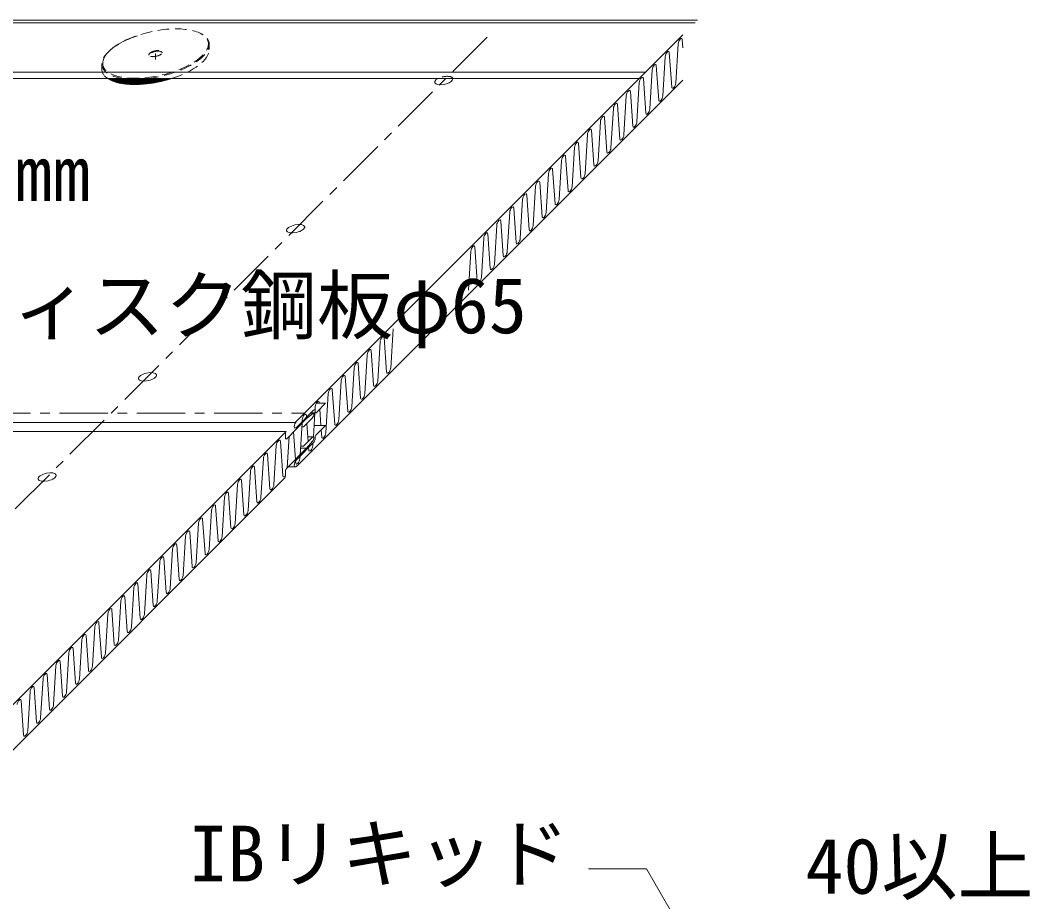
# Model space of a CAD drawing. Units: millimetres, scale not verified. Extents: x -840 to 840, y -594 to 594.
# Drawn here: x 51.8 to 260.6, y 149.1 to 331.5 of the extents above; entities that cross this region are included whole.
import ezdxf
from ezdxf.enums import TextEntityAlignment as Align

# ---------------------------------------------------------------- set-up
doc = ezdxf.new("R2010")
doc.units = ezdxf.units.MM
doc.header["$LTSCALE"] = 2
doc.linetypes.add('CHAIN1', pattern=[8, 5, -1, 1, -1])
doc.linetypes.add('DASHED1', pattern=[1.8, 1.2, -0.6])
for name, color, linetype, lineweight in [('0-2_文字', 5, 'Continuous', 9), ('0-6_寸法線', 7, 'Continuous', 9), ('0-8_中心線', 2, 'CHAIN1', 9), ('0-9_断熱材', 4, 'Continuous', 9), ('0-B_部材(ﾋﾞｽ類)', 7, 'Continuous', 9), ('0-C_IBｼｰﾄ', 7, 'Continuous', 9), ('0-E_部材(積層鋼板)', 4, 'Continuous', 9)]:
    doc.layers.add(name, color=color, linetype=linetype, lineweight=lineweight)
doc.styles.add('ＭＳ ゴシック', font='')
doc.styles.get('ＭＳ ゴシック').set_extended_font_data('MS Gothic')

msp = doc.modelspace()

# ---------------------------------------------------------------- linework, layer by layer
at = {"layer": '0-6_寸法線'}
msp.add_lwpolyline([(206.606, 112.226), (181.381, 155.918), (169.381, 155.918)], dxfattribs=at)
at = {"layer": '0-8_中心線'}
for p, q in [((-96.254, 83.309), (148.876, 328.439)), ((79.829, 323.392), (79.829, 324.592)), ((-596.043, 250.186), (110.623, 250.186))]:
    msp.add_line(p, q, dxfattribs=at)
at = {"layer": '0-9_断熱材', "color": 7}
for p, q in [((108.738, 248.301), (188.876, 328.439)), ((109.038, 239.268), (188.876, 319.106)), ((112.508, 250.801), (109.047, 247.306)), ((112.832, 250.462), (112.832, 250.729)), ((114.995, 252.247), (113.078, 252.247)), ((114.995, 252.247), (113.157, 250.39)), ((110.42, 247.356), (112.234, 249.188)), ((112.455, 250.174), (111.887, 250.174)), ((112.951, 250.273), (111.985, 250.273)), ((-61.148, 246.415), (106.852, 246.415)), ((-59.262, 248.301), (108.738, 248.301)), ((26.713, 166.276), (106.852, 246.415)), ((110.42, 247.356), (110.081, 247.356)), ((106.743, 244.976), (106.743, 245.909)), ((112.234, 245.188), (110.42, 243.356)), ((112.455, 245.314), (111.327, 245.314)), ((112.832, 244.832), (112.832, 245.139)), ((109.047, 240.61), (112.508, 244.105)), ((111.064, 242.939), (109.814, 242.939)), ((110.42, 243.356), (109.839, 243.356)), ((106.743, 237.336), (106.743, 238.309)), ((108.703, 239.081), (107.244, 239.081)), ((27.014, 157.243), (106.451, 236.681))]:
    msp.add_line(p, q, dxfattribs=at)
at = {"layer": '0-9_断熱材'}
for p, q in [((187.422, 318.503), (187.914, 326.62)), ((188.76, 327.481), (188.876, 325.792)), ((184.742, 315.822), (185.233, 323.94)), ((186.079, 324.8), (186.575, 317.642)), ((183.399, 322.12), (183.894, 314.962)), ((182.061, 313.142), (182.553, 321.259)), ((179.382, 310.462), (179.874, 318.579)), ((180.72, 319.439), (181.215, 312.281)), ((176.702, 307.781), (177.193, 315.898)), ((178.039, 316.759), (178.535, 309.601)), ((174.021, 305.101), (174.513, 313.218)), ((175.359, 314.079), (175.855, 306.921)), ((172.679, 311.398), (173.174, 304.24)), ((171.341, 302.421), (171.833, 310.538)), ((168.661, 299.74), (169.152, 307.857)), ((169.998, 308.718), (170.494, 301.56)), ((165.98, 297.06), (166.472, 305.177)), ((167.318, 306.038), (167.814, 298.88)), ((164.638, 303.357), (165.133, 296.199)), ((161.958, 300.677), (162.454, 293.519)), ((163.3, 294.38), (163.792, 302.497)), ((160.621, 291.699), (161.113, 299.816)), ((157.941, 289.019), (158.432, 297.136)), ((159.278, 297.997), (159.774, 290.839)), ((155.26, 286.339), (155.752, 294.456)), ((156.598, 295.316), (157.093, 288.158)), ((153.917, 292.636), (154.413, 285.478)), ((152.58, 283.658), (153.071, 291.775)), ((149.9, 280.978), (150.391, 289.095)), ((151.237, 289.956), (151.733, 282.798)), ((147.219, 278.297), (147.711, 286.415)), ((148.557, 287.275), (149.052, 280.117)), ((145.878, 284.595), (146.373, 277.437)), ((144.54, 275.617), (145.032, 283.734)), ((128.459, 259.535), (128.951, 267.652)), ((127.116, 265.832), (127.612, 258.674)), ((124.436, 263.152), (124.932, 255.994)), ((125.779, 256.855), (126.27, 264.972)), ((123.098, 254.174), (123.59, 262.291)), ((120.418, 251.494), (120.91, 259.611)), ((121.756, 260.472), (122.251, 253.314)), ((117.738, 248.814), (118.229, 256.931)), ((119.075, 257.791), (119.571, 250.633)), ((116.395, 255.111), (116.891, 247.953)), ((115.057, 246.133), (115.549, 254.25)), ((112.811, 250.85), (112.854, 251.563)), ((113.7, 252.423), (113.712, 252.247)), ((113.796, 251.036), (114.028, 247.684)), ((110.146, 248.416), (110.174, 248.882)), ((111.02, 249.743), (111.049, 249.328)), ((112.476, 245.312), (112.776, 250.273)), ((109.733, 241.595), (110.128, 248.128)), ((111.135, 248.078), (111.394, 244.339)), ((114.092, 246.771), (114.196, 245.265)), ((105.659, 244.382), (106.155, 237.224)), ((107.051, 238.886), (107.446, 245.419)), ((108.388, 246.37), (108.784, 240.637)), ((104.322, 235.405), (104.813, 243.522)), ((111.482, 243.069), (111.516, 242.585)), ((112.363, 243.446), (112.396, 243.992)), ((101.641, 232.724), (102.133, 240.841)), ((102.979, 241.702), (103.474, 234.544)), ((108.808, 240.3), (108.835, 239.905)), ((109.682, 240.765), (109.714, 241.283)), ((98.961, 230.044), (99.453, 238.161)), ((100.298, 239.022), (100.794, 231.864)), ((97.618, 236.341), (98.114, 229.183)), ((96.281, 227.364), (96.772, 235.481)), ((93.6, 224.683), (94.092, 232.8)), ((94.938, 233.661), (95.433, 226.503)), ((90.92, 222.003), (91.411, 230.12)), ((92.257, 230.981), (92.753, 223.822)), ((89.577, 228.3), (90.073, 221.142)), ((86.897, 225.62), (87.392, 218.462)), ((88.239, 219.322), (88.731, 227.44)), ((85.559, 216.642), (86.051, 224.759)), ((82.879, 213.962), (83.37, 222.079)), ((84.216, 222.939), (84.712, 215.781)), ((80.198, 211.281), (80.69, 219.398)), ((81.536, 220.259), (82.032, 213.101)), ((78.856, 217.579), (79.351, 210.421)), ((77.518, 208.601), (78.01, 216.718)), ((74.838, 205.921), (75.329, 214.038)), ((76.175, 214.898), (76.671, 207.74)), ((72.157, 203.24), (72.649, 211.357)), ((73.495, 212.218), (73.991, 205.06)), ((70.815, 209.538), (71.31, 202.38)), ((68.134, 206.857), (68.63, 199.699)), ((69.477, 200.56), (69.969, 208.677)), ((66.797, 197.88), (67.288, 205.997)), ((64.116, 195.199), (64.608, 203.316)), ((65.454, 204.177), (65.949, 197.019)), ((61.436, 192.519), (61.928, 200.636)), ((62.773, 201.497), (63.269, 194.339)), ((60.093, 198.816), (60.589, 191.658)), ((58.756, 189.839), (59.247, 197.956)), ((56.075, 187.158), (56.567, 195.275)), ((57.413, 196.136), (57.908, 188.978)), ((53.395, 184.478), (53.886, 192.595)), ((54.732, 193.456), (55.228, 186.298)), ((52.052, 190.775), (52.548, 183.617))]:
    msp.add_line(p, q, dxfattribs=at)
at = {"layer": '0-9_断熱材', "color": 7}
for points in [[(112.283, 250.093), (111.069, 249.078), (106.959, 244.927)], [(113.124, 245.794), (114.995, 247.684), (112.619, 247.684)], [(106.959, 238.794), (111.069, 242.944), (112.283, 244.381)]]:
    msp.add_lwpolyline(points, dxfattribs=at)
at = {"layer": '0-9_断熱材'}
for centre, major_axis, end_param in [((188.337, 326.971), (-0.302, -0.729), 5.3772491), ((185.657, 324.291), (-0.302, -0.729), 5.3772491), ((182.977, 321.61), (-0.302, -0.729), 5.3772491), ((180.297, 318.93), (-0.302, -0.729), 5.3772491), ((186.997, 318.152), (0.302, 0.729), 5.3772491), ((177.617, 316.25), (-0.302, -0.729), 5.3772491), ((184.317, 315.471), (0.302, 0.729), 5.3772491), ((174.937, 313.569), (-0.302, -0.729), 5.3772491), ((172.256, 310.889), (-0.302, -0.729), 5.3772491), ((181.638, 312.791), (0.302, 0.729), 5.3772491), ((169.576, 308.208), (-0.302, -0.729), 5.3772491), ((178.957, 310.111), (0.302, 0.729), 5.3772491), ((176.277, 307.43), (0.302, 0.729), 5.3772491), ((166.896, 305.528), (-0.302, -0.729), 5.3772491), ((173.597, 304.75), (0.302, 0.729), 5.3772491), ((164.215, 302.848), (-0.302, -0.729), 5.3772491), ((161.536, 300.167), (-0.302, -0.729), 5.3772491), ((170.916, 302.07), (0.302, 0.729), 5.3772491), ((168.236, 299.389), (0.302, 0.729), 5.3772491), ((158.856, 297.487), (-0.302, -0.729), 5.3772491), ((165.556, 296.709), (0.302, 0.729), 5.3772491), ((156.175, 294.807), (-0.302, -0.729), 5.3772491), ((153.495, 292.126), (-0.302, -0.729), 5.3772491), ((162.876, 294.029), (0.302, 0.729), 5.3772491), ((150.815, 289.446), (-0.302, -0.729), 5.3772491), ((160.196, 291.348), (0.302, 0.729), 5.3772491), ((157.516, 288.668), (0.302, 0.729), 5.3772491), ((148.134, 286.766), (-0.302, -0.729), 5.3772491), ((154.835, 285.987), (0.302, 0.729), 5.3772491), ((145.455, 284.085), (-0.302, -0.729), 5.3772491), ((152.155, 283.307), (0.302, 0.729), 5.3772491), ((149.475, 280.627), (0.302, 0.729), 5.3772491), ((146.795, 277.946), (0.302, 0.729), 5.3772491), ((126.694, 265.323), (-0.302, -0.729), 5.3772491), ((124.014, 262.642), (-0.302, -0.729), 5.3772491), ((121.333, 259.962), (-0.302, -0.729), 5.3772491), ((128.034, 259.184), (0.302, 0.729), 5.3772491), ((118.653, 257.282), (-0.302, -0.729), 5.3772491), ((125.354, 256.504), (0.302, 0.729), 5.3772491), ((115.973, 254.601), (-0.302, -0.729), 5.3772491), ((113.278, 251.914), (-0.302, -0.729), 5.3772491), ((122.674, 253.823), (0.302, 0.729), 5.3772491), ((119.993, 251.143), (0.302, 0.729), 5.3772491), ((110.598, 249.233), (-0.302, -0.729), 5.3772491), ((117.313, 248.462), (0.302, 0.729), 5.3772491), ((105.237, 243.873), (-0.302, -0.729), 5.3772491), ((114.618, 245.775), (0.302, 0.729), 5.3772491), ((111.938, 243.095), (0.302, 0.729), 5.3772491), ((102.557, 241.192), (-0.302, -0.729), 5.3772491), ((109.257, 240.414), (0.302, 0.729), 5.3772491), ((99.876, 238.512), (-0.302, -0.729), 5.3772491), ((97.196, 235.832), (-0.302, -0.729), 5.3772491), ((106.577, 237.734), (0.302, 0.729), 4.3258988), ((94.515, 233.151), (-0.302, -0.729), 5.3772491), ((103.897, 235.053), (0.302, 0.729), 5.3772491), ((101.216, 232.373), (0.302, 0.729), 5.3772491), ((91.835, 230.471), (-0.302, -0.729), 5.3772491), ((98.536, 229.693), (0.302, 0.729), 5.3772491), ((89.155, 227.791), (-0.302, -0.729), 5.3772491), ((86.474, 225.11), (-0.302, -0.729), 5.3772491), ((95.856, 227.012), (0.302, 0.729), 5.3772491), ((93.175, 224.332), (0.302, 0.729), 5.3772491), ((83.794, 222.43), (-0.302, -0.729), 5.3772491), ((90.495, 221.652), (0.302, 0.729), 5.3772491), ((81.114, 219.75), (-0.302, -0.729), 5.3772491), ((87.815, 218.971), (0.302, 0.729), 5.3772491), ((78.433, 217.069), (-0.302, -0.729), 5.3772491), ((75.753, 214.389), (-0.302, -0.729), 5.3772491), ((85.134, 216.291), (0.302, 0.729), 5.3772491), ((82.454, 213.611), (0.302, 0.729), 5.3772491), ((73.073, 211.708), (-0.302, -0.729), 5.3772491), ((79.774, 210.93), (0.302, 0.729), 5.3772491), ((70.392, 209.028), (-0.302, -0.729), 5.3772491), ((67.712, 206.348), (-0.302, -0.729), 5.3772491), ((77.093, 208.25), (0.302, 0.729), 5.3772491), ((74.413, 205.57), (0.302, 0.729), 5.3772491), ((65.032, 203.667), (-0.302, -0.729), 5.3772491), ((71.732, 202.889), (0.302, 0.729), 5.3772491), ((62.351, 200.987), (-0.302, -0.729), 5.3772491), ((69.052, 200.209), (0.302, 0.729), 5.3772491), ((59.671, 198.307), (-0.302, -0.729), 5.3772491), ((56.99, 195.626), (-0.302, -0.729), 5.3772491), ((66.372, 197.529), (0.302, 0.729), 5.3772491), ((63.691, 194.848), (0.302, 0.729), 5.3772491), ((54.31, 192.946), (-0.302, -0.729), 5.3772491), ((61.011, 192.168), (0.302, 0.729), 5.3772491), ((51.63, 190.266), (-0.302, -0.729), 5.3772491), ((58.331, 189.487), (0.302, 0.729), 5.3772491), ((55.65, 186.807), (0.302, 0.729), 5.3772491), ((52.97, 184.127), (0.302, 0.729), 5.3772491)]:
    msp.add_ellipse(centre, major_axis=major_axis, ratio=0.414214, start_param=2.5013292, end_param=end_param, dxfattribs=at)
at = {"layer": '0-9_断熱材', "color": 7}
for centre, major_axis, start_param, end_param in [((112.508, 250.401), (0.251, 0.507), 6.2831388, 7.1676712), ((112.508, 250.401), (0.251, 0.507), 5.5968749, 6.2831388), ((109.047, 247.943), (0.418, 0.845), 0.8844859, 2.4552822), ((112.234, 249.618), (0.27, 0.545), 4.0261082, 5.5968749), ((112.234, 249.618), (0.27, 0.545), 6.2831383, 7.0275908), ((112.234, 249.618), (0.27, 0.545), 5.5968749, 6.2831383), ((113.157, 250.79), (0.251, 0.507), 2.4552822, 3.1415462), ((113.157, 250.79), (0.251, 0.507), 3.1415462, 4.0260786), ((109.047, 247.973), (0.418, 0.845), 2.4552822, 3.1415462), ((109.047, 247.973), (0.418, 0.845), 3.1415462, 4.0260786), ((106.418, 245.581), (0.251, 0.507), 6.2831388, 7.1676712), ((106.418, 245.581), (0.251, 0.507), 5.5968749, 6.2831388), ((106.959, 245.194), (0.167, 0.338), 2.4552822, 3.1415462), ((106.959, 245.194), (0.167, 0.338), 3.1415462, 4.0260786), ((112.234, 244.757), (0.27, 0.545), 6.2831388, 7.1676416), ((112.234, 244.757), (0.27, 0.545), 4.166159, 5.5968749), ((112.234, 244.757), (0.27, 0.545), 5.5968749, 6.2831388), ((112.508, 244.505), (0.251, 0.507), 4.0260786, 5.5968749), ((113.124, 245.434), (0.226, 0.456), 0.8844859, 2.4552822), ((109.047, 239.943), (0.418, 0.845), 0.8844859, 2.4552822), ((106.959, 238.527), (0.167, 0.338), 0.8844859, 2.4552822), ((109.047, 239.943), (0.418, 0.845), 2.4552822, 3.1415462), ((109.047, 239.943), (0.418, 0.845), 3.1415462, 4.0260786), ((106.451, 237.041), (0.226, 0.456), 4.0260786, 5.5968749)]:
    msp.add_ellipse(centre, major_axis=major_axis, ratio=0.40558, start_param=start_param, end_param=end_param, dxfattribs=at)
at = {"layer": '0-B_部材(ﾋﾞｽ類)', "color": 134, "linetype": 'DASHED1'}
msp.add_ellipse((139.448, 319.011), major_axis=(-1.871, -0.415), ratio=0.414214, start_param=3.130421, end_param=5.3115096, dxfattribs=at)
at = {"layer": '0-B_部材(ﾋﾞｽ類)'}
msp.add_ellipse((139.448, 319.011), major_axis=(-1.871, -0.415), ratio=0.414214, start_param=5.3115096, end_param=9.4136063, dxfattribs=at)
for centre in [(108.807, 288.37), (78.166, 257.729), (57.424, 236.987)]:
    msp.add_ellipse(centre, major_axis=(-1.871, -0.415), ratio=0.414214, dxfattribs=at)
at = {"layer": '0-C_IBｼｰﾄ'}
for p, q in [((191.938, 331.501), (-514.728, 331.501)), ((191.41, 330.973), (-75.124, 330.973)), ((181.188, 320.751), (-85.346, 320.751)), ((179.854, 319.417), (-86.115, 319.417))]:
    msp.add_line(p, q, dxfattribs=at)
at = {"layer": '0-E_部材(積層鋼板)', "color": 134, "linetype": 'DASHED1'}
for p, q in [((90.935, 326.481), (90.935, 325.414)), ((68.732, 322.437), (68.732, 321.371))]:
    msp.add_line(p, q, dxfattribs=at)
at = {"layer": '0-E_部材(積層鋼板)'}
for p, q in [((73.182, 319.417), (69.944, 319.417)), ((70.024, 319.367), (70.074, 319.417)), ((70.186, 319.269), (70.037, 319.417)), ((70.141, 319.295), (70.263, 319.417)), ((70.577, 319.066), (70.226, 319.417)), ((70.261, 319.227), (70.452, 319.417)), ((70.384, 319.161), (70.64, 319.417)), ((70.91, 318.922), (70.414, 319.417)), ((70.509, 319.098), (70.829, 319.417)), ((71.211, 318.809), (70.603, 319.417)), ((70.638, 319.038), (71.017, 319.417)), ((70.769, 318.98), (71.206, 319.417)), ((71.493, 318.716), (70.791, 319.417)), ((70.902, 318.925), (71.394, 319.417)), ((71.758, 318.639), (70.98, 319.417)), ((71.038, 318.872), (71.583, 319.417)), ((72.013, 318.573), (71.169, 319.417)), ((71.176, 318.821), (71.772, 319.417)), ((71.316, 318.773), (71.96, 319.417)), ((72.259, 318.515), (71.357, 319.417)), ((71.458, 318.727), (72.149, 319.417)), ((72.497, 318.466), (71.546, 319.417)), ((71.603, 318.683), (72.337, 319.417)), ((72.729, 318.423), (71.734, 319.417)), ((71.75, 318.642), (72.526, 319.417)), ((71.899, 318.602), (72.714, 319.417)), ((72.955, 318.385), (71.923, 319.417)), ((72.049, 318.564), (72.903, 319.417)), ((73.177, 318.352), (72.111, 319.417)), ((72.203, 318.528), (73.091, 319.417)), ((73.394, 318.323), (72.3, 319.417)), ((72.357, 318.495), (73.269, 319.406)), ((73.608, 318.298), (72.489, 319.417)), ((72.514, 318.463), (73.436, 319.384)), ((72.672, 318.433), (73.604, 319.365)), ((73.818, 318.276), (72.677, 319.417)), ((72.833, 318.405), (73.775, 319.347)), ((74.025, 318.258), (72.866, 319.417)), ((72.996, 318.379), (73.948, 319.331)), ((74.229, 318.242), (73.054, 319.417)), ((73.16, 318.354), (74.122, 319.317)), ((74.431, 318.23), (73.252, 319.408)), ((73.325, 318.331), (74.298, 319.304)), ((74.63, 318.219), (73.468, 319.381)), ((73.494, 318.311), (74.476, 319.294)), ((73.663, 318.292), (74.656, 319.285)), ((74.826, 318.211), (73.681, 319.357)), ((73.834, 318.275), (74.837, 319.277)), ((75.021, 318.205), (73.89, 319.336)), ((74.007, 318.259), (75.02, 319.271)), ((75.213, 318.201), (74.096, 319.319)), ((74.183, 318.246), (75.205, 319.268)), ((75.404, 318.199), (74.299, 319.304)), ((74.359, 318.234), (75.391, 319.266)), ((75.592, 318.199), (74.499, 319.292)), ((74.537, 318.223), (75.58, 319.266)), ((75.78, 318.2), (74.697, 319.283)), ((74.718, 318.215), (75.769, 319.267)), ((75.965, 318.204), (74.893, 319.275)), ((74.9, 318.209), (75.962, 319.27)), ((75.083, 318.204), (76.155, 319.276)), ((76.148, 318.209), (75.087, 319.27)), ((75.268, 318.2), (76.351, 319.283)), ((76.331, 318.215), (75.279, 319.267)), ((75.456, 318.199), (76.548, 319.291)), ((76.512, 318.223), (75.469, 319.266)), ((75.645, 318.199), (76.747, 319.302)), ((76.691, 318.232), (75.657, 319.266)), ((75.835, 318.201), (76.948, 319.314)), ((76.869, 318.242), (75.843, 319.268)), ((76.028, 318.205), (77.151, 319.329)), ((77.046, 318.254), (76.028, 319.272)), ((77.221, 318.267), (76.211, 319.277)), ((76.222, 318.211), (77.356, 319.345)), ((77.396, 318.281), (76.393, 319.284)), ((76.418, 318.219), (77.562, 319.363)), ((77.569, 318.297), (76.573, 319.292)), ((76.616, 318.228), (77.771, 319.383)), ((77.741, 318.313), (76.752, 319.302)), ((76.816, 318.239), (77.982, 319.405)), ((77.912, 318.331), (76.93, 319.313)), ((77.017, 318.252), (78.183, 319.417)), ((78.082, 318.35), (77.106, 319.325)), ((77.221, 318.267), (78.371, 319.417)), ((78.251, 318.369), (77.282, 319.338)), ((77.426, 318.284), (78.56, 319.417)), ((78.419, 318.39), (77.455, 319.353)), ((78.585, 318.412), (77.628, 319.369)), ((77.633, 318.303), (78.748, 319.417)), ((78.751, 318.434), (77.8, 319.386)), ((77.843, 318.324), (78.937, 319.417)), ((78.916, 318.458), (77.97, 319.404)), ((78.055, 318.347), (79.125, 319.417)), ((83.108, 319.417), (78.095, 319.417)), ((79.08, 318.482), (78.145, 319.417)), ((78.268, 318.371), (79.314, 319.417)), ((79.244, 318.508), (78.334, 319.417)), ((78.483, 318.398), (79.503, 319.417)), ((79.406, 318.534), (78.522, 319.417)), ((78.701, 318.427), (79.691, 319.417)), ((79.567, 318.561), (78.711, 319.417)), ((79.727, 318.59), (78.9, 319.417)), ((78.921, 318.459), (79.88, 319.417)), ((79.887, 318.618), (79.088, 319.417)), ((79.143, 318.492), (80.068, 319.417)), ((80.046, 318.648), (79.277, 319.417)), ((79.367, 318.528), (80.257, 319.417)), ((80.204, 318.679), (79.465, 319.417)), ((79.594, 318.566), (80.445, 319.417)), ((80.361, 318.71), (79.654, 319.417)), ((79.823, 318.606), (80.634, 319.417)), ((80.518, 318.742), (79.842, 319.417)), ((80.673, 318.775), (80.031, 319.417)), ((80.055, 318.65), (80.823, 319.417)), ((80.828, 318.809), (80.22, 319.417)), ((80.289, 318.696), (81.011, 319.417)), ((80.982, 318.843), (80.408, 319.417)), ((80.526, 318.744), (81.2, 319.417)), ((81.135, 318.879), (80.597, 319.417)), ((80.766, 318.795), (81.388, 319.417)), ((81.288, 318.915), (80.785, 319.417)), ((81.44, 318.951), (80.974, 319.417)), ((81.009, 318.85), (81.577, 319.417)), ((81.591, 318.989), (81.162, 319.417)), ((81.255, 318.907), (81.765, 319.417)), ((81.741, 319.027), (81.351, 319.417)), ((81.503, 318.967), (81.954, 319.417)), ((81.891, 319.066), (81.539, 319.417)), ((82.04, 319.106), (81.728, 319.417)), ((81.756, 319.031), (82.142, 319.417)), ((82.188, 319.146), (81.917, 319.417)), ((82.012, 319.098), (82.331, 319.417)), ((82.335, 319.187), (82.105, 319.417)), ((82.271, 319.169), (82.52, 319.417)), ((82.482, 319.229), (82.294, 319.417)), ((82.628, 319.272), (82.482, 319.417)), ((82.535, 319.244), (82.708, 319.417)), ((82.773, 319.315), (82.671, 319.417)), ((82.803, 319.324), (82.897, 319.417)), ((82.918, 319.359), (82.859, 319.417)), ((83.062, 319.403), (83.048, 319.417)), ((83.075, 319.407), (83.085, 319.417))]:
    msp.add_line(p, q, dxfattribs=at)
at = {"layer": '0-E_部材(積層鋼板)', "color": 134, "linetype": 'DASHED1'}
for major_axis in [(-10.885, -2.413), (-1.361, -0.302)]:
    msp.add_ellipse((79.834, 324.592), major_axis=major_axis, ratio=0.414214, dxfattribs=at)
at = {"layer": '0-E_部材(積層鋼板)'}
for centre, major_axis, start_param, end_param in [((79.834, 324.459), (11.055, 2.451), 1.8195971, 2.3048429), ((79.834, 323.392), (-11.055, -2.451), 0.3801435, 1.7786018)]:
    msp.add_ellipse(centre, major_axis=major_axis, ratio=0.414214, start_param=start_param, end_param=end_param, dxfattribs=at)
at = {"layer": '0-E_部材(積層鋼板)', "color": 134, "linetype": 'DASHED1'}
for centre, major_axis, start_param, end_param in [((79.834, 324.459), (-11.055, -2.451), 1.3219955, 3.6464624), ((79.834, 324.459), (-11.055, -2.451), 5.5951713, 7.1199351), ((79.834, 324.459), (-1.361, -0.302), 3.1634857, 6.078148), ((79.834, 323.392), (-11.055, -2.451), 1.7786018, 3.0500205), ((79.834, 323.392), (-11.055, -2.451), 6.1916132, 6.6633288)]:
    msp.add_ellipse(centre, major_axis=major_axis, ratio=0.414214, start_param=start_param, end_param=end_param, dxfattribs=at)
at = {"layer": '0-E_部材(積層鋼板)', "color": 7}
for centre, start_param, end_param in [((79.834, 323.392), 0.3801435, 1.7786018), ((79.834, 324.459), 0.8367497, 1.3219955)]:
    msp.add_ellipse(centre, major_axis=(-11.055, -2.451), ratio=0.414214, start_param=start_param, end_param=end_param, dxfattribs=at)

# ---------------------------------------------------------------- texts
at = {"layer": '0-2_文字', "color": 7, "style": 'ＭＳ ゴシック'}
for s, p in [('アルミテープ W=75㎜', (-83.04, 290.614)), ('IBディスク鋼板φ65', (18.829, 263.265)), ('IBリキッド', (86.811, 149.859))]:
    msp.add_text(s, height=11.54, dxfattribs=at).set_placement(p, align=Align.BOTTOM_LEFT)
at = {"layer": '0-6_寸法線', "style": 'ＭＳ ゴシック'}
msp.add_text('40以上', height=11.54, dxfattribs=at).set_placement((214.241, 147.318), align=Align.BOTTOM_LEFT)

doc.saveas('drawing.dxf')
